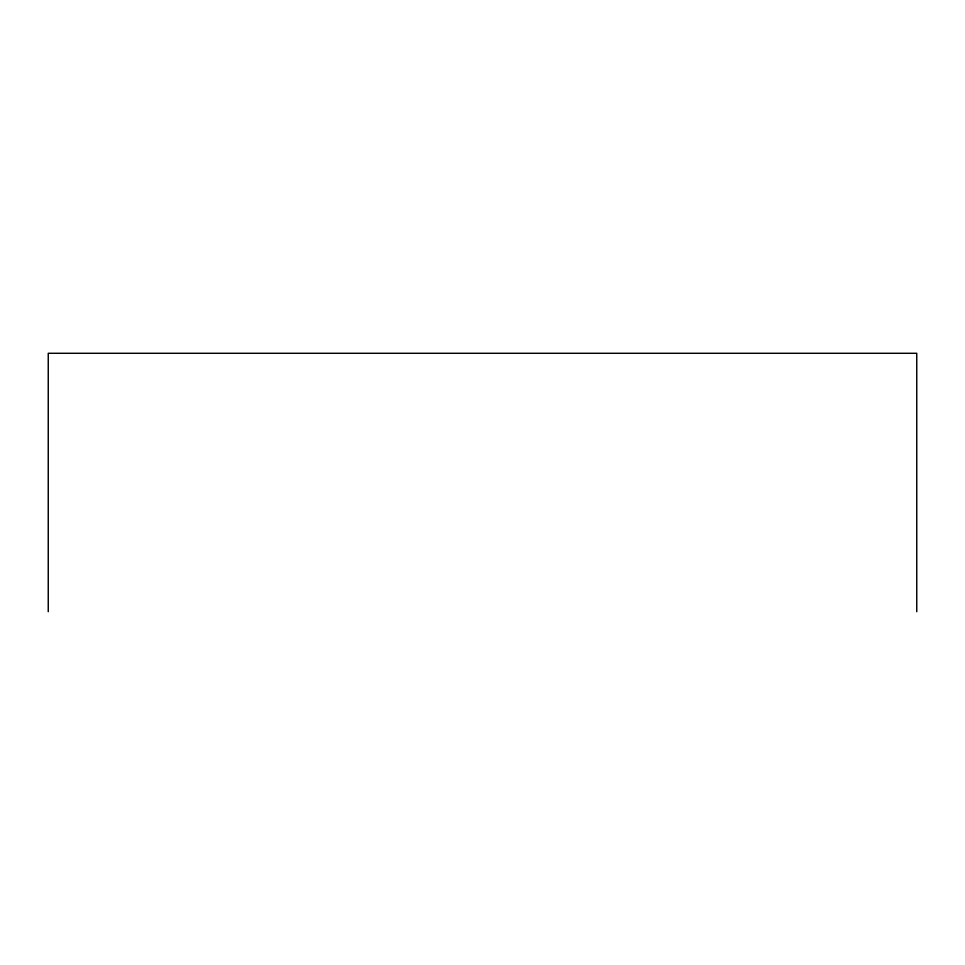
<?xml version="1.0" encoding="UTF-8"?>
<svg xmlns="http://www.w3.org/2000/svg" width="965" height="965" viewBox="0 0 965 965"><rect width="100%" height="100%" fill="white"/><g stroke="black" fill="none" stroke-linecap="round" stroke-linejoin="round"><path stroke-width="1.45" d="M916.75 611.714L916.75 353.286L48.25 353.286L48.25 611.714"/></g></svg>
